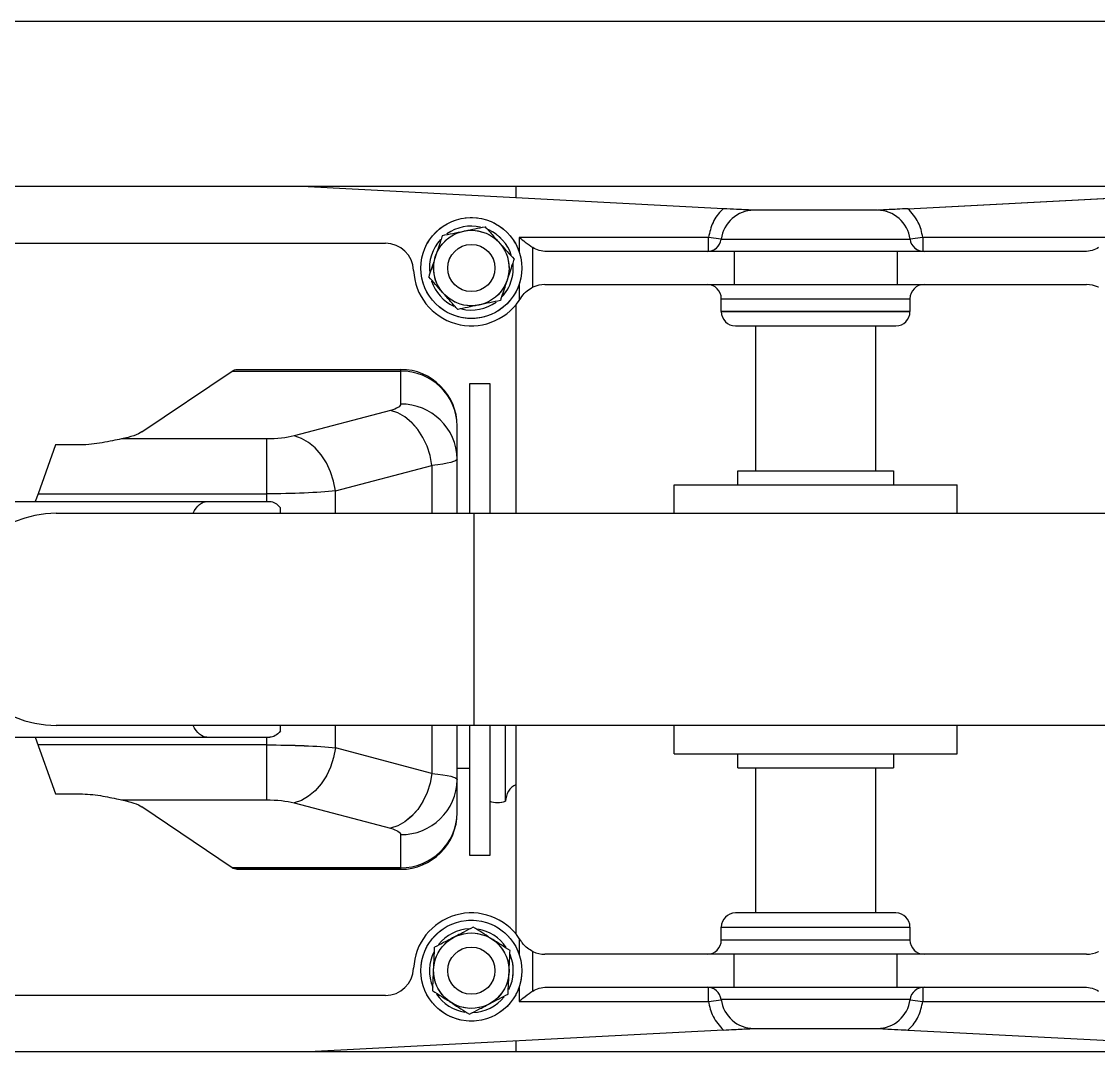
# Model space of a CAD drawing. Header units: feet. Extents: x -21 to 5170, y -254 to 1413.
# Drawn here: x 1842.39 to 1852.84, y 476.48 to 486.48 of the extents above; entities that cross this region are included whole.
import ezdxf

# ---------------------------------------------------------------- set-up
doc = ezdxf.new("R2010")
doc.units = ezdxf.units.FT
doc.header["$MEASUREMENT"] = 0
doc.layers.add('E-ARRY-TABL', color=9, linetype='Continuous')

# ---------------------------------------------------------------- blocks, each defined once
blk = doc.blocks.new('2.2.1_8 Mid Plan View')
at = {"color": 7, "linetype": 'Continuous', "lineweight": 15}
for p, q in [((-0.30061, -3.73684), (-0.30061, 2.68042)), ((0.30109, 2.68042), (0.30109, -3.73684)), ((0.41592, 2.56559), (0.41592, -3.62201)), ((0.28572, -0.46404), (0.30109, -0.17084)), ((-0.28572, -0.46404), (-0.30061, -0.18001)), ((-0.07382, -0.29035), (-0.07382, -0.42979)), ((0.07382, -0.42979), (0.07382, -0.29035)), ((-0.26575, -0.45363), (-0.26575, -0.32202)), ((0.26575, -0.32202), (0.26575, -0.45363)), ((-0.2559, -0.47148), (-0.2559, -0.34118)), ((-0.23294, -0.33983), (-0.23294, -0.47148)), ((0.23294, -0.47148), (0.23294, -0.33983)), ((0.2559, -0.34118), (0.2559, -0.47148)), ((-0.0935, -0.62663), (-0.0935, -0.42979)), ((-0.0935, -0.42979), (-0.07382, -0.42979)), ((-0.07382, -0.62663), (-0.07382, -0.42979)), ((0.07382, -0.42979), (0.0935, -0.42979)), ((0.07382, -0.62663), (0.07382, -0.42979)), ((0.0935, -0.62663), (0.0935, -0.42979)), ((-0.21407, -0.46259), (-0.22309, -0.46259)), ((0.22309, -0.46259), (0.21407, -0.46259)), ((-0.2559, -0.47148), (-0.23294, -0.47148)), ((-0.2559, -0.58494), (-0.2559, -0.47148)), ((-0.23294, -0.47148), (-0.23294, -0.58494)), ((0.23294, -0.58494), (0.23294, -0.47148)), ((0.2559, -0.47148), (0.23294, -0.47148)), ((0.2559, -0.47148), (0.2559, -0.58494)), ((-0.20423, -0.47244), (-0.20423, -0.58398)), ((-0.0935, -0.47408), (-0.10335, -0.47408)), ((-0.10335, -0.58234), (-0.10335, -0.47408)), ((0.10335, -0.47408), (0.0935, -0.47408)), ((0.10335, -0.58234), (0.10335, -0.47408)), ((0.20423, -0.58398), (0.20423, -0.47244)), ((-0.28461, -0.48573), (-0.28463, -0.48487)), ((-0.28461, -0.57112), (-0.28461, -0.4853)), ((-0.10335, -0.48654), (-0.20423, -0.48654)), ((0.20423, -0.48654), (0.10335, -0.48654)), ((0.28461, -0.4853), (0.28461, -0.57112)), ((-0.20423, -0.56988), (-0.10335, -0.56988)), ((0.10335, -0.56988), (0.20423, -0.56988)), ((0.28461, -0.57069), (0.28463, -0.57155)), ((-0.10335, -0.58234), (-0.0935, -0.58234)), ((0.0935, -0.58234), (0.10335, -0.58234)), ((-0.2559, -0.58494), (-0.23294, -0.58494)), ((-0.2559, -0.71524), (-0.2559, -0.58494)), ((-0.23294, -0.58494), (-0.23294, -0.71659)), ((0.2559, -0.58494), (0.23294, -0.58494)), ((0.23294, -0.71659), (0.23294, -0.58494)), ((0.2559, -0.58494), (0.2559, -0.71524)), ((-0.28572, -0.59238), (-0.30061, -0.87641)), ((-0.22309, -0.59383), (-0.21407, -0.59383)), ((0.21407, -0.59383), (0.22309, -0.59383)), ((0.28572, -0.59238), (0.30109, -0.88558)), ((-0.26575, -0.7344), (-0.26575, -0.60279)), ((0.26575, -0.60279), (0.26575, -0.7344)), ((-0.0935, -0.62663), (-0.07382, -0.62663)), ((-0.07382, -0.62663), (-0.07382, -0.76607)), ((0.07382, -0.76607), (0.07382, -0.62663)), ((0.07382, -0.62663), (0.0935, -0.62663)), ((-0.25867, -0.72494), (-0.23108, -0.72494)), ((0.23108, -0.72494), (0.25867, -0.72494)), ((-0.2235, -0.73339), (-0.22193, -0.7344)), ((0.22193, -0.7344), (0.2235, -0.73339)), ((-0.30061, -0.73654), (-0.29328, -0.73654)), ((-0.21905, -0.73654), (-0.07382, -0.73654)), ((0.07382, -0.73654), (0.21905, -0.73654)), ((0.29328, -0.73654), (0.30109, -0.73654)), ((-0.12655, -0.74387), (-0.07382, -0.74387)), ((-0.07382, -0.75496), (-0.16416, -0.75496)), ((-0.16416, -0.75496), (-0.16416, -0.76871)), ((0.16416, -0.75496), (0.07382, -0.75496)), ((0.16416, -0.76871), (0.16416, -0.75496)), ((-0.16416, -0.76871), (-0.07382, -0.76871)), ((-0.10375, -0.76871), (-0.10375, -0.77755)), ((-0.07382, -0.76607), (-0.07382, -1.05642)), ((0.07382, -1.05642), (0.07382, -0.76607)), ((0.07382, -0.76871), (0.16416, -0.76871)), ((-0.13451, -0.77755), (-0.11152, -0.77755)), ((-0.11152, -0.77755), (-0.07382, -0.77755)), ((0.07382, -0.77755), (0.11152, -0.77755)), ((0.11152, -0.77755), (0.13451, -0.77755)), ((-0.10713, -0.79512), (-0.08939, -0.86225)), ((0.08939, -0.86225), (0.10713, -0.79512)), ((-0.17388, -0.93077), (-0.17388, -0.81692)), ((-0.17274, -0.81692), (-0.17388, -0.81692)), ((-0.17274, -0.9342), (-0.17274, -0.81692)), ((-0.14975, -0.81692), (-0.17274, -0.81692)), ((-0.12762, -0.89107), (-0.14536, -0.82395)), ((0.14536, -0.82395), (0.12762, -0.89107)), ((0.17274, -0.81692), (0.14975, -0.81692)), ((0.17274, -0.9342), (0.17274, -0.81692)), ((0.17388, -0.81692), (0.17274, -0.81692)), ((0.17388, -0.93077), (0.17388, -0.81692)), ((-0.26164, -0.82753), (-0.26164, -1.13761)), ((0.26164, -1.13761), (0.26164, -0.82753)), ((-0.07762, -0.90058), (-0.07382, -0.90058)), ((0.07382, -0.90058), (0.07762, -0.90058)), ((-0.12556, -1.01105), (-0.12556, -0.91029)), ((-0.08733, -0.91029), (-0.12556, -0.91029)), ((-0.08733, -0.91029), (-0.08733, -1.06915)), ((-0.08202, -0.95162), (-0.08202, -0.90787)), ((0.08202, -0.95162), (0.08202, -0.90787)), ((0.08733, -1.06915), (0.08733, -0.91029)), ((0.08733, -0.91029), (0.12556, -0.91029)), ((0.12556, -0.91029), (0.12556, -1.01105)), ((-0.17274, -0.9342), (-0.13046, -0.99686)), ((0.13046, -0.99686), (0.17274, -0.9342)), ((-0.08202, -1.14664), (-0.08202, -0.95162)), ((0.08202, -1.14664), (0.08202, -0.95162)), ((-0.12142, -1.05699), (-0.12142, -1.04001)), ((0.12142, -1.04001), (0.12142, -1.05699)), ((-0.08733, -1.06915), (-0.12142, -1.05699)), ((0.12142, -1.05699), (0.08733, -1.06915)), ((-0.08202, -1.07104), (-0.08733, -1.06915)), ((0.08733, -1.06915), (0.08202, -1.07104))]:
    blk.add_line(p, q, dxfattribs=at)
at = {"color": 8, "linetype": 'Continuous', "lineweight": 15}
for p, q in [((-0.26461, -0.46253), (-0.26575, -0.45363)), ((-0.25594, -0.45363), (-0.26575, -0.45363)), ((0.26575, -0.45363), (0.25594, -0.45363)), ((0.26575, -0.45363), (0.26461, -0.46253)), ((-0.26451, -0.46252), (-0.26451, -0.5939)), ((-0.22309, -0.46259), (-0.22309, -0.59383)), ((-0.21407, -0.59383), (-0.21407, -0.46259)), ((0.21407, -0.46259), (0.21407, -0.59383)), ((0.22309, -0.59383), (0.22309, -0.46259)), ((0.26451, -0.5939), (0.26451, -0.46252)), ((-0.26575, -0.60279), (-0.26461, -0.59389)), ((0.26461, -0.59389), (0.26575, -0.60279)), ((-0.26575, -0.60279), (-0.25594, -0.60279)), ((0.25594, -0.60279), (0.26575, -0.60279)), ((-0.2555, -0.7344), (-0.26575, -0.7344)), ((-0.22193, -0.7344), (-0.23334, -0.7344)), ((0.23334, -0.7344), (0.22193, -0.7344)), ((0.26575, -0.7344), (0.2555, -0.7344)), ((0.07382, -0.76607), (-0.07382, -0.76607)), ((-0.07382, -0.79512), (-0.10713, -0.79512)), ((0.10713, -0.79512), (0.07382, -0.79512)), ((-0.08939, -0.86225), (-0.07382, -0.86225)), ((0.07382, -0.86225), (0.08939, -0.86225)), ((-0.08202, -0.91029), (-0.08733, -0.91029)), ((0.08733, -0.91029), (0.08202, -0.91029))]:
    blk.add_line(p, q, dxfattribs=at)
at = {"color": 7, "linetype": 'Continuous', "lineweight": 15, "flags": 128}
for points in [[(-0.10713, -0.79512), (-0.11391, -0.7964), (-0.12048, -0.79852), (-0.12664, -0.80144), (-0.1322, -0.80504), (-0.13698, -0.80923), (-0.14085, -0.81388), (-0.14367, -0.81883), (-0.14536, -0.82395)], [(0.10713, -0.79512), (0.11391, -0.7964), (0.12048, -0.79852), (0.12664, -0.80144), (0.1322, -0.80504), (0.13698, -0.80923), (0.14085, -0.81388), (0.14367, -0.81883), (0.14536, -0.82395)], [(-0.08939, -0.86225), (-0.09617, -0.86352), (-0.10274, -0.86565), (-0.1089, -0.86856), (-0.11446, -0.87217), (-0.11924, -0.87636), (-0.1231, -0.881), (-0.12592, -0.88596), (-0.12762, -0.89107)], [(0.08939, -0.86225), (0.09617, -0.86352), (0.10274, -0.86565), (0.1089, -0.86856), (0.11446, -0.87217), (0.11924, -0.87636), (0.1231, -0.881), (0.12592, -0.88596), (0.12762, -0.89107)]]:
    blk.add_lwpolyline(points, dxfattribs=at)
at = {"color": 7, "linetype": 'Continuous', "lineweight": 15}
for centre in [(-0.24442, -0.76771), (0.24442, -0.76771)]:
    blk.add_circle(centre, 0.0164, dxfattribs=at)
for centre, radius, start, end in [((-0.21325, -0.33983), 0.01968, 154.88049, 180), ((0.21325, -0.33983), 0.01968, 0, 25.11951), ((-0.26575, -0.45275), 0.00984, 277.18076, 0), ((-0.22309, -0.45275), 0.00984, 180, 270), ((0.22309, -0.45275), 0.00984, 270, 0), ((0.26575, -0.45275), 0.00984, 180, 262.81924), ((-0.26164, -0.4853), 0.02297, 97.18076, 180), ((-0.21407, -0.47244), 0.00984, 0, 90), ((0.21407, -0.47244), 0.00984, 90, 180), ((0.26164, -0.4853), 0.02297, 0, 82.81924), ((-0.26164, -0.57112), 0.02297, 180, 262.81924), ((0.26164, -0.57112), 0.02297, 277.18076, 0), ((-0.21407, -0.58398), 0.00984, 270, 0), ((0.21407, -0.58398), 0.00984, 180, 270), ((-0.26575, -0.60367), 0.00984, 0, 82.81924), ((-0.22309, -0.60367), 0.00984, 90, 180), ((0.22309, -0.60367), 0.00984, 0, 90), ((0.26575, -0.60367), 0.00984, 97.18076, 180), ((-0.21325, -0.71659), 0.01968, 180, 205.11951), ((0.21325, -0.71659), 0.01968, 334.88049, 0), ((-0.24442, -0.76771), 0.0351, 98.18288, 109.43288), ((-0.24442, -0.76771), 0.0351, 86.93288, 98.18288), ((-0.24442, -0.76771), 0.0351, 75.68288, 86.93288), ((-0.24442, -0.76771), 0.0351, 64.43288, 75.68288), ((0.24442, -0.76771), 0.0351, 102.65506, 113.90506), ((0.24442, -0.76771), 0.0351, 91.40506, 102.65506), ((0.24442, -0.76771), 0.0351, 80.15506, 91.40506), ((0.24442, -0.76771), 0.0351, 68.90506, 80.15506), ((-0.24442, -0.76771), 0.0351, 131.93288, 143.18288), ((-0.24442, -0.76771), 0.0351, 120.68288, 131.93288), ((-0.24442, -0.76771), 0.02625, 92.55788, 152.55788), ((-0.24442, -0.76771), 0.0351, 109.43288, 120.68288), ((-0.24442, -0.76771), 0.0292, 92.55788, 116.79583), ((-0.24442, -0.76771), 0.0292, 67.40745, 92.55788), ((-0.24442, -0.76771), 0.02625, 32.55788, 92.55788), ((-0.24442, -0.76771), 0.04019, 272.35528, 55.98004), ((-0.24442, -0.76771), 0.0351, 53.18288, 64.43288), ((-0.24442, -0.76771), 0.0351, 41.93288, 53.18288), ((-0.12655, -0.73075), 0.01312, 270, 333.81634), ((0.24442, -0.76771), 0.04019, 124.01996, 267.64472), ((0.24442, -0.76771), 0.0351, 125.15506, 136.40506), ((0.24442, -0.76771), 0.0351, 113.90506, 125.15506), ((0.24442, -0.76771), 0.0292, 108.28006, 132.51802), ((0.24442, -0.76771), 0.0292, 83.12964, 108.28006), ((0.24442, -0.76771), 0.02625, 48.28006, 108.28006), ((0.24442, -0.76771), 0.0292, 24.45342, 71.93058), ((0.24442, -0.76771), 0.0351, 57.65506, 68.90506), ((0.24442, -0.76771), 0.0351, 46.40506, 57.65506), ((-0.24442, -0.76771), 0.0351, 143.18288, 154.43288), ((-0.24442, -0.76771), 0.0292, 128.30288, 177.95703), ((-0.24442, -0.76771), 0.0292, 8.73124, 56.20839), ((-0.24442, -0.76771), 0.0351, 30.68288, 41.93288), ((-0.10766, -0.74942), 0.01968, 163.6403, 196.3597), ((0.24442, -0.76771), 0.0351, 147.65506, 158.90506), ((0.24442, -0.76771), 0.0351, 136.40506, 147.65506), ((0.24442, -0.76771), 0.02625, 108.28006, 168.28006), ((0.24442, -0.76771), 0.02625, 348.28006, 48.28006), ((0.24442, -0.76771), 0.0351, 35.15506, 46.40506), ((0.24442, -0.76771), 0.0351, 23.90506, 35.15506), ((-0.24442, -0.76771), 0.0351, 154.43288, 165.68288), ((-0.24442, -0.76771), 0.02625, 152.55788, 212.55788), ((-0.24442, -0.76771), 0.02625, 332.55788, 32.55788), ((-0.24442, -0.76771), 0.0351, 19.43288, 30.68288), ((-0.24442, -0.76771), 0.0351, 8.18288, 19.43288), ((0.24442, -0.76771), 0.0351, 158.90506, 170.15506), ((0.24442, -0.76771), 0.0292, 144.02506, 193.67922), ((0.24442, -0.76771), 0.0351, 12.65506, 23.90506), ((-0.24442, -0.76771), 0.0351, 165.68288, 176.93288), ((-0.24442, -0.76771), 0.0351, 356.93288, 8.18288), ((0.24442, -0.76771), 0.0351, 170.15506, 181.40506), ((0.24442, -0.76771), 0.02625, 168.28006, 228.28006), ((0.24442, -0.76771), 0.0292, 324.37687, 12.67514), ((0.24442, -0.76771), 0.0351, 1.40506, 12.65506), ((-0.24442, -0.76771), 0.0351, 176.93288, 188.18288), ((-0.24442, -0.76771), 0.0292, 308.65468, 356.95295), ((-0.24442, -0.76771), 0.0351, 345.68288, 356.93288), ((0.24442, -0.76771), 0.0351, 181.40506, 192.65506), ((0.24442, -0.76771), 0.0351, 350.15506, 1.40506), ((-0.24442, -0.76771), 0.0351, 188.18288, 199.43288), ((-0.24442, -0.76771), 0.0292, 188.9922, 236.0844), ((-0.24442, -0.76771), 0.0351, 334.43288, 345.68288), ((-0.13451, -0.81692), 0.03937, 90, 180), ((-0.13391, -0.81638), 0.03884, 90.88733, 180.79366), ((-0.11092, -0.81638), 0.03884, 90.88733, 180.79366), ((0.11092, -0.81638), 0.03884, 359.20634, 89.11267), ((0.13391, -0.81638), 0.03884, 359.20634, 89.11267), ((0.13451, -0.81692), 0.03937, 0, 90), ((0.24442, -0.76771), 0.0351, 192.65506, 203.90506), ((0.24442, -0.76771), 0.02625, 288.28006, 348.28006), ((0.24442, -0.76771), 0.0351, 338.90506, 350.15506), ((-0.24442, -0.76771), 0.0351, 199.43288, 210.68288), ((-0.24442, -0.76771), 0.0351, 210.68288, 221.93288), ((-0.24442, -0.76771), 0.02625, 212.55788, 272.55788), ((-0.24442, -0.76771), 0.02625, 272.55788, 332.55788), ((-0.24442, -0.76771), 0.0351, 323.18288, 334.43288), ((0.24442, -0.76771), 0.0351, 203.90506, 215.15506), ((0.24442, -0.76771), 0.0292, 204.71439, 251.80658), ((0.24442, -0.76771), 0.0351, 316.40506, 327.65506), ((0.24442, -0.76771), 0.0351, 327.65506, 338.90506), ((-0.24442, -0.76771), 0.0351, 221.93288, 233.18288), ((-0.24442, -0.76771), 0.0292, 246.87351, 297.22169), ((-0.24442, -0.76771), 0.0351, 300.68288, 311.93288), ((-0.24442, -0.76771), 0.0351, 311.93288, 323.18288), ((0.24442, -0.76771), 0.0351, 215.15506, 226.40506), ((0.24442, -0.76771), 0.0351, 226.40506, 237.65506), ((0.24442, -0.76771), 0.02625, 228.28006, 288.28006), ((0.24442, -0.76771), 0.0292, 262.59569, 312.94388), ((0.24442, -0.76771), 0.0351, 305.15506, 316.40506), ((-0.24442, -0.76771), 0.0351, 233.18288, 244.43288), ((-0.24442, -0.76771), 0.0351, 244.43288, 255.68288), ((-0.24442, -0.76771), 0.0351, 278.18288, 289.43288), ((-0.24442, -0.76771), 0.0351, 289.43288, 300.68288), ((0.24442, -0.76771), 0.0351, 237.65506, 248.90506), ((0.24442, -0.76771), 0.0351, 248.90506, 260.15506), ((0.24442, -0.76771), 0.0351, 282.65506, 293.90506), ((0.24442, -0.76771), 0.0351, 293.90506, 305.15506), ((-0.24196, -0.82753), 0.01968, 92.35528, 180), ((-0.24442, -0.76771), 0.0351, 255.68288, 266.93288), ((-0.24442, -0.76771), 0.0351, 266.93288, 278.18288), ((0.24442, -0.76771), 0.0351, 260.15506, 271.40506), ((0.24196, -0.82753), 0.01968, 0, 87.64472), ((0.24442, -0.76771), 0.0351, 271.40506, 282.65506), ((0, -1.05642), 0.07382, 180, 0)]:
    blk.add_arc(centre, radius, start, end, dxfattribs=at)
for centre, major_axis, ratio, start_param, end_param in [((-0.26575, -0.34118), (0, 0.01395), 0.70539, 4.712389, 5.481174), ((0.26575, -0.34118), (0, 0.01395), 0.70539, 0.802011, 1.570796), ((-0.26575, -0.71524), (0, 0.01395), 0.70539, 3.943604, 4.712389), ((0.26575, -0.71524), (0, 0.01395), 0.70539, 1.570796, 2.339581), ((-0.11152, -0.84317), (0, 0.06562), 0.09834, 5.533966, 6.283185), ((0.11152, -0.84317), (0, 0.06562), 0.09834, 0, 0.749219), ((-0.14975, -0.84317), (0, 0.02625), 0.24585, 5.533966, 6.283185), ((0.14975, -0.84317), (0, 0.02625), 0.24585, 0, 0.749219), ((-0.09378, -0.91029), (0, 0.06562), 0.09834, 4.712389, 5.533966), ((0.09378, -0.91029), (0, 0.06562), 0.09834, 0.749219, 1.570796), ((-0.13201, -0.91029), (0, 0.02625), 0.24585, 4.712389, 5.533966), ((0.13201, -0.91029), (0, 0.02625), 0.24585, 0.749219, 1.570796), ((-0.04921, -0.90787), (0.03281, 0), 0.444444, 2.617994, 3.141593), ((0.04921, -0.90787), (0.03281, 0), 0.444444, 0, 0.523599), ((-0.13451, -0.93077), (0.03937, 0), 0.364309, 3.141593, 3.382662), ((0.13451, -0.93077), (0.03937, 0), 0.364309, 6.042116, 6.283185), ((-0.04921, -0.95162), (0.03281, 0), 0.444444, 3.141593, 3.864327), ((0.04921, -0.95162), (0.03281, 0), 0.444444, 5.560451, 6.283185), ((-0.13432, -1.04001), (0, 0.04593), 0.24585, 5.394785, 5.93382), ((0.13432, -1.04001), (0, 0.04593), 0.24585, 0.349365, 0.8884)]:
    blk.add_ellipse(centre, major_axis=major_axis, ratio=ratio, start_param=start_param, end_param=end_param, dxfattribs=at)
for points, knots in [([(-0.28572, -0.46404), (-0.28549, -0.46378), (-0.28277, -0.46086), (-0.27649, -0.45608), (-0.26933, -0.45445), (-0.26575, -0.45363)], [0, 0, 0, 0, 0.045613, 0.522765, 1, 1, 1, 1]), ([(0.26575, -0.45363), (0.26937, -0.45442), (0.27696, -0.45607), (0.28271, -0.46131), (0.28572, -0.46404)], [0, 0, 0, 0, 0.477569, 1, 1, 1, 1]), ([(-0.28463, -0.48487), (-0.28471, -0.4834), (-0.28487, -0.48041), (-0.28518, -0.47435), (-0.28548, -0.46876), (-0.28568, -0.46483), (-0.28572, -0.46404)], [0, 0, 0, 0, 0.238972, 0.483667, 0.895277, 1, 1, 1, 1]), ([(0.28572, -0.46404), (0.28559, -0.46657), (0.28525, -0.4731), (0.28489, -0.48), (0.28468, -0.48404), (0.28463, -0.48487)], [0, 0, 0, 0, 0.334113, 0.862931, 1, 1, 1, 1]), ([(-0.28572, -0.59238), (-0.28559, -0.58985), (-0.28525, -0.58332), (-0.28489, -0.57642), (-0.28468, -0.57238), (-0.28463, -0.57155)], [0, 0, 0, 0, 0.334113, 0.862931, 1, 1, 1, 1]), ([(0.28463, -0.57155), (0.28471, -0.57302), (0.28487, -0.57601), (0.28518, -0.58207), (0.28548, -0.58766), (0.28568, -0.59158), (0.28572, -0.59238)], [0, 0, 0, 0, 0.238972, 0.483667, 0.895277, 1, 1, 1, 1]), ([(-0.26575, -0.60279), (-0.26937, -0.602), (-0.27696, -0.60034), (-0.28271, -0.59511), (-0.28572, -0.59238)], [0, 0, 0, 0, 0.477569, 1, 1, 1, 1]), ([(0.28572, -0.59238), (0.28549, -0.59264), (0.28277, -0.59555), (0.27649, -0.60033), (0.26933, -0.60197), (0.26575, -0.60279)], [0, 0, 0, 0, 0.045613, 0.522765, 1, 1, 1, 1]), ([(-0.25867, -0.72494), (-0.25992, -0.72668), (-0.2621, -0.72972), (-0.26465, -0.73299), (-0.26574, -0.73438), (-0.26575, -0.7344)], [0, 0, 0, 0, 0.567676, 0.996223, 1, 1, 1, 1]), ([(-0.23108, -0.72494), (-0.23037, -0.72623), (-0.22896, -0.72881), (-0.22608, -0.7317), (-0.22411, -0.73299), (-0.2235, -0.73339)], [0, 0, 0, 0, 0.40927, 0.81718, 1, 1, 1, 1]), ([(0.2235, -0.73339), (0.22497, -0.73233), (0.22791, -0.73019), (0.23011, -0.72691), (0.23093, -0.72523), (0.23108, -0.72494)], [0, 0, 0, 0, 0.451634, 0.905839, 1, 1, 1, 1]), ([(0.26575, -0.7344), (0.26574, -0.73438), (0.26465, -0.73299), (0.2621, -0.72972), (0.25992, -0.72668), (0.25867, -0.72494)], [0, 0, 0, 0, 0.003777, 0.432324, 1, 1, 1, 1]), ([(-0.26073, -0.74216), (-0.25946, -0.74211), (-0.25452, -0.74189), (-0.2494, -0.74166), (-0.24559, -0.74149)], [0, 0, 0, 0, 0.257551, 1, 1, 1, 1]), ([(-0.24559, -0.74149), (-0.24421, -0.74143), (-0.23909, -0.7412), (-0.2341, -0.74097), (-0.23045, -0.74081)], [0, 0, 0, 0, 0.268634, 1, 1, 1, 1]), ([(-0.23045, -0.74081), (-0.22913, -0.74289), (-0.22646, -0.74707), (-0.22369, -0.7514), (-0.2223, -0.75358)], [0, 0, 0, 0, 0.495458, 1, 1, 1, 1]), ([(0.25058, -0.73803), (0.24937, -0.73843), (0.24468, -0.73998), (0.23981, -0.74159), (0.23619, -0.74279)], [0, 0, 0, 0, 0.257551, 1, 1, 1, 1]), ([(0.26189, -0.74812), (0.26162, -0.74788), (0.25959, -0.74607), (0.25576, -0.74266), (0.25231, -0.73958), (0.25058, -0.73803)], [0, 0, 0, 0, 0.070086, 0.530782, 1, 1, 1, 1]), ([(-0.26771, -0.75561), (-0.26755, -0.75529), (-0.26629, -0.75288), (-0.26393, -0.74833), (-0.2618, -0.74423), (-0.26073, -0.74216)], [0, 0, 0, 0, 0.070086, 0.530782, 1, 1, 1, 1]), ([(0.2218, -0.74754), (0.2213, -0.74995), (0.22029, -0.75481), (0.21925, -0.75984), (0.21872, -0.76238)], [0, 0, 0, 0, 0.495458, 1, 1, 1, 1]), ([(0.23619, -0.74279), (0.23488, -0.74322), (0.23001, -0.74483), (0.22527, -0.74639), (0.2218, -0.74754)], [0, 0, 0, 0, 0.268634, 1, 1, 1, 1]), ([(0.2732, -0.7582), (0.27136, -0.75656), (0.26765, -0.75326), (0.26382, -0.74984), (0.26189, -0.74812)], [0, 0, 0, 0, 0.495458, 1, 1, 1, 1]), ([(-0.2747, -0.76906), (-0.27356, -0.76688), (-0.27127, -0.76247), (-0.26891, -0.75791), (-0.26771, -0.75561)], [0, 0, 0, 0, 0.495458, 1, 1, 1, 1]), ([(-0.2223, -0.75358), (-0.2221, -0.75389), (-0.22064, -0.75618), (-0.21788, -0.7605), (-0.2154, -0.76439), (-0.21414, -0.76636)], [0, 0, 0, 0, 0.070086, 0.530782, 1, 1, 1, 1]), ([(0.21872, -0.76238), (0.21865, -0.76273), (0.2181, -0.76539), (0.21705, -0.77041), (0.21612, -0.77493), (0.21564, -0.77721)], [0, 0, 0, 0, 0.070086, 0.530782, 1, 1, 1, 1]), ([(0.27012, -0.77304), (0.27019, -0.77269), (0.27074, -0.77002), (0.27179, -0.765), (0.27272, -0.76048), (0.2732, -0.7582)], [0, 0, 0, 0, 0.070086, 0.530782, 1, 1, 1, 1]), ([(-0.26654, -0.78183), (-0.26673, -0.78153), (-0.2682, -0.77924), (-0.27096, -0.77491), (-0.27344, -0.77102), (-0.2747, -0.76906)], [0, 0, 0, 0, 0.070086, 0.530782, 1, 1, 1, 1]), ([(-0.21414, -0.76636), (-0.21528, -0.76854), (-0.21757, -0.77295), (-0.21993, -0.7775), (-0.22113, -0.7798)], [0, 0, 0, 0, 0.495458, 1, 1, 1, 1]), ([(0.21564, -0.77721), (0.21748, -0.77885), (0.22119, -0.78216), (0.22502, -0.78557), (0.22695, -0.7873)], [0, 0, 0, 0, 0.495458, 1, 1, 1, 1]), ([(0.26704, -0.78788), (0.26754, -0.78547), (0.26855, -0.7806), (0.26959, -0.77558), (0.27012, -0.77304)], [0, 0, 0, 0, 0.495458, 1, 1, 1, 1]), ([(-0.25839, -0.7946), (-0.25971, -0.79253), (-0.26238, -0.78834), (-0.26515, -0.78402), (-0.26654, -0.78183)], [0, 0, 0, 0, 0.495458, 1, 1, 1, 1]), ([(-0.22113, -0.7798), (-0.22129, -0.78012), (-0.22255, -0.78254), (-0.22491, -0.78709), (-0.22704, -0.79118), (-0.22811, -0.79325)], [0, 0, 0, 0, 0.070086, 0.530782, 1, 1, 1, 1]), ([(-0.25839, -0.7946), (-0.25712, -0.79455), (-0.25218, -0.79433), (-0.24705, -0.7941), (-0.24325, -0.79393)], [0, 0, 0, 0, 0.257551, 1, 1, 1, 1]), ([(-0.24325, -0.79393), (-0.24187, -0.79387), (-0.23675, -0.79364), (-0.23176, -0.79342), (-0.22811, -0.79325)], [0, 0, 0, 0, 0.268634, 1, 1, 1, 1]), ([(0.22695, -0.7873), (0.22722, -0.78754), (0.22925, -0.78935), (0.23308, -0.79276), (0.23653, -0.79583), (0.23826, -0.79738)], [0, 0, 0, 0, 0.070086, 0.530782, 1, 1, 1, 1]), ([(0.25265, -0.79263), (0.25134, -0.79306), (0.24647, -0.79467), (0.24173, -0.79624), (0.23826, -0.79738)], [0, 0, 0, 0, 0.268634, 1, 1, 1, 1]), ([(0.26704, -0.78788), (0.26583, -0.78828), (0.26114, -0.78983), (0.25627, -0.79143), (0.25265, -0.79263)], [0, 0, 0, 0, 0.257551, 1, 1, 1, 1]), ([(-0.12142, -1.04001), (-0.12149, -1.03763), (-0.12161, -1.03279), (-0.12257, -1.0258), (-0.12382, -1.01917), (-0.12489, -1.01434), (-0.12542, -1.01175), (-0.12556, -1.01105)], [0, 0, 0, 0, 0.225619, 0.458408, 0.683808, 0.914596, 1, 1, 1, 1]), ([(0.12556, -1.01105), (0.12512, -1.01311), (0.12424, -1.01728), (0.12279, -1.02436), (0.12171, -1.03197), (0.12142, -1.03728), (0.12142, -1.03998), (0.12142, -1.04001)], [0, 0, 0, 0, 0.245342, 0.49764, 0.743058, 0.997175, 1, 1, 1, 1])]:
    blk.add_open_spline(points, degree=3, knots=knots, dxfattribs=at)

msp = doc.modelspace()

# ---------------------------------------------------------------- linework, layer by layer
at = {"layer": 'E-ARRY-TABL'}
for p, q in [((1893.26351, 486.4753), (1806.92808, 486.4753)), ((1894.86571, 484.8731), (1805.32588, 484.8731)), ((1849.20042, 484.6587), (1845.10936, 484.8731)), ((1847.18896, 484.76412), (1847.18896, 484.8731)), ((1850.99118, 484.6587), (1855.08223, 484.8731)), ((1849.5031, 484.64315), (1849.49112, 484.64347)), ((1850.69449, 484.64315), (1849.4971, 484.64315)), ((1849.05519, 484.37993), (1847.21886, 484.37993)), ((1847.21886, 484.37993), (1847.21886, 484.23694)), ((1849.17935, 484.36411), (1849.05519, 484.37993)), ((1849.05519, 484.24315), (1849.05519, 484.37993)), ((1851.1364, 484.37993), (1851.01224, 484.36411)), ((1852.97273, 484.37993), (1851.1364, 484.37993)), ((1851.1364, 484.37993), (1851.1364, 484.24315)), ((1840.36818, 484.32271), (1845.91935, 484.32271)), ((1847.3508, 483.89619), (1847.3508, 484.28123)), ((1849.17918, 484.36277), (1851.01241, 484.36277)), ((1852.70544, 484.2426), (1847.48615, 484.2426)), ((1849.3042, 484.2426), (1849.3042, 483.92216)), ((1850.88739, 484.2426), (1850.88739, 483.92216)), ((1847.21886, 483.92782), (1847.21886, 483.76864)), ((1847.46739, 483.92216), (1852.7242, 483.92216)), ((1847.21886, 483.76864), (1847.23288, 483.79048)), ((1849.18026, 483.65895), (1849.18026, 483.78483)), ((1849.18026, 483.78483), (1851.01134, 483.78483)), ((1851.01134, 483.78483), (1851.01134, 483.65895)), ((1847.18896, 481.70198), (1847.18896, 483.72835)), ((1851.01134, 483.65895), (1849.18026, 483.65895)), ((1849.31759, 483.52162), (1850.874, 483.52162)), ((1849.51443, 482.11397), (1849.51443, 483.52162)), ((1850.67716, 483.52162), (1850.67716, 482.11397)), ((1843.55675, 482.49226), (1844.43107, 483.08229)), ((1844.43107, 483.08229), (1846.06742, 483.08229)), ((1844.47885, 483.09818), (1846.06742, 483.09818)), ((1846.06742, 483.09818), (1846.06742, 482.76151)), ((1846.74011, 482.96259), (1846.93192, 482.96259)), ((1846.74011, 481.70198), (1846.74011, 482.96259)), ((1846.93192, 482.96259), (1846.93192, 481.70198)), ((1845.96935, 482.70019), (1845.03277, 482.45263)), ((1846.61674, 481.70198), (1846.61674, 482.54885)), ((1844.76462, 482.42392), (1843.35876, 482.42392)), ((1844.76462, 482.42392), (1844.76462, 481.81642)), ((1842.7177, 482.36621), (1842.54804, 481.89048)), ((1842.95458, 482.36621), (1842.7177, 482.36621)), ((1845.435, 481.91919), (1846.37158, 482.16675)), ((1846.37158, 482.16675), (1846.37158, 481.70198)), ((1849.34047, 481.97664), (1849.34047, 482.11397)), ((1849.34047, 482.11397), (1850.85112, 482.11397)), ((1850.85112, 482.11397), (1850.85112, 481.97664)), ((1848.72249, 481.70198), (1848.72249, 481.97664)), ((1848.72249, 481.97664), (1851.46911, 481.97664)), ((1851.46911, 481.70198), (1851.46911, 481.97664)), ((1842.54804, 481.89048), (1842.52163, 481.81642)), ((1842.54804, 481.89048), (1844.76462, 481.89048)), ((1845.435, 481.70198), (1845.435, 481.91919)), ((1841.46683, 481.81642), (1844.79838, 481.81642)), ((1842.7257, 481.70198), (1857.46589, 481.70198)), ((1844.90011, 481.70198), (1844.90011, 481.75509)), ((1846.77696, 481.70198), (1846.77696, 479.64201)), ((1857.46589, 479.64201), (1842.7257, 479.64201)), ((1844.90011, 479.5889), (1844.90011, 479.64201)), ((1845.435, 479.4248), (1845.435, 479.64201)), ((1846.37158, 479.64201), (1846.37158, 479.17725)), ((1846.61674, 478.79514), (1846.61674, 479.64201)), ((1846.74011, 478.38141), (1846.74011, 479.64201)), ((1846.93192, 479.64201), (1846.93192, 478.38141)), ((1847.08664, 478.90625), (1847.08664, 479.64201)), ((1847.18896, 477.61564), (1847.18896, 479.64201)), ((1848.72249, 479.36735), (1848.72249, 479.64201)), ((1851.46911, 479.36735), (1851.46911, 479.64201)), ((1841.46683, 479.52757), (1844.79838, 479.52757)), ((1842.52163, 479.52757), (1842.7177, 478.97779)), ((1844.76462, 479.52757), (1844.76462, 478.92008)), ((1844.76462, 479.45351), (1842.54804, 479.45351)), ((1846.37158, 479.17725), (1845.435, 479.4248)), ((1848.72249, 479.36735), (1851.46911, 479.36735)), ((1849.34047, 479.23002), (1849.34047, 479.36735)), ((1850.85112, 479.36735), (1850.85112, 479.23002)), ((1846.74011, 479.2244), (1846.61674, 479.2244)), ((1849.34047, 479.23002), (1850.85112, 479.23002)), ((1849.51443, 477.82238), (1849.51443, 479.23002)), ((1850.67716, 479.23002), (1850.67716, 477.82238)), ((1842.7177, 478.97779), (1842.95458, 478.97779)), ((1843.35876, 478.92008), (1844.76462, 478.92008)), ((1844.43107, 478.2617), (1843.55675, 478.85173)), ((1845.03277, 478.89136), (1845.96935, 478.64381)), ((1846.06742, 478.58249), (1846.06742, 478.24582)), ((1846.93192, 478.38141), (1846.74011, 478.38141)), ((1844.43107, 478.2617), (1846.06742, 478.2617)), ((1844.47885, 478.24582), (1846.06742, 478.24582)), ((1850.874, 477.82238), (1849.31759, 477.82238)), ((1849.18026, 477.55916), (1849.18026, 477.68505)), ((1849.18026, 477.68505), (1851.01134, 477.68505)), ((1851.01134, 477.68505), (1851.01134, 477.55916)), ((1847.23288, 477.55352), (1847.21886, 477.57535)), ((1847.21886, 477.57535), (1847.21886, 477.41617)), ((1851.01134, 477.55916), (1849.18026, 477.55916)), ((1847.3508, 477.06277), (1847.3508, 477.44781)), ((1852.7242, 477.42183), (1847.46739, 477.42183)), ((1849.3042, 477.10139), (1849.3042, 477.42183)), ((1850.88739, 477.10139), (1850.88739, 477.42183)), ((1847.21886, 477.10705), (1847.21886, 476.96406)), ((1847.48615, 477.10139), (1852.70544, 477.10139)), ((1849.05519, 476.96406), (1849.05519, 477.10084)), ((1851.1364, 477.10084), (1851.1364, 476.96406)), ((1845.91935, 477.02128), (1840.36818, 477.02128)), ((1847.21886, 476.96406), (1849.05519, 476.96406)), ((1849.05519, 476.96406), (1849.17935, 476.97989)), ((1851.01241, 476.98123), (1849.17918, 476.98123)), ((1851.01224, 476.97989), (1851.1364, 476.96406)), ((1851.1364, 476.96406), (1852.97273, 476.96406)), ((1849.20042, 476.68529), (1845.23743, 476.4776)), ((1849.4971, 476.70084), (1850.69449, 476.70084)), ((1850.68849, 476.70084), (1850.70047, 476.70053)), ((1850.99118, 476.68529), (1854.95417, 476.4776)), ((1847.18896, 476.4776), (1847.18896, 476.57988)), ((1805.32588, 476.4776), (1894.86571, 476.4776))]:
    msp.add_line(p, q, dxfattribs=at)
for points in [[(1846.37158, 482.16675), (1846.35377, 482.26137), (1846.32409, 482.35308), (1846.28346, 482.43903), (1846.23313, 482.51657), (1846.17466, 482.58332), (1846.10985, 482.63721), (1846.0407, 482.67657), (1845.96935, 482.70019)], [(1845.435, 481.91919), (1845.41719, 482.01382), (1845.38751, 482.10552), (1845.34688, 482.19148), (1845.29655, 482.26902), (1845.23808, 482.33577), (1845.17327, 482.38965), (1845.10412, 482.42901), (1845.03277, 482.45263)], [(1845.435, 479.4248), (1845.41719, 479.33017), (1845.38751, 479.23847), (1845.34688, 479.15252), (1845.29655, 479.07497), (1845.23808, 479.00823), (1845.17327, 478.95434), (1845.10412, 478.91498), (1845.03277, 478.89136)], [(1846.37158, 479.17725), (1846.35377, 479.08262), (1846.32409, 478.99092), (1846.28346, 478.90496), (1846.23313, 478.82742), (1846.17466, 478.76067), (1846.10985, 478.70679), (1846.0407, 478.66743), (1845.96935, 478.64381)]]:
    msp.add_lwpolyline(points, dxfattribs=at)
for centre, radius in [((1846.75407, 484.08238), 0.48981), ((1846.75407, 484.08238), 0.36622), ((1846.75407, 484.08238), 0.22889), ((1846.75407, 477.26161), 0.48981), ((1846.75407, 477.26161), 0.36622), ((1846.75407, 477.26161), 0.22889)]:
    msp.add_circle(centre, radius, dxfattribs=at)
for centre, radius, start, end in [((1849.4971, 484.32271), 0.32044, 90, 172.819244), ((1850.69449, 484.32271), 0.32044, 7.180756, 90), ((1846.75407, 484.08238), 0.40742, 77.32486, 125.623135), ((1846.75407, 484.08238), 0.40742, 18.069424, 65.54658), ((1845.91935, 484.04805), 0.27466, 2.355284, 90), ((1846.75407, 484.08238), 0.40742, 137.056121, 187.404309), ((1849.04292, 484.37993), 0.13733, 270, 352.819244), ((1851.14867, 484.37993), 0.13733, 187.180756, 270), ((1846.75407, 484.08238), 0.40742, 317.481981, 6.870377), ((1846.75407, 484.08238), 0.56077, 182.355284, 325.980041), ((1846.75407, 484.08238), 0.40742, 198.193415, 245.285612), ((1847.46739, 483.6475), 0.27466, 90, 115.119505), ((1849.04292, 483.78483), 0.13733, 0, 90), ((1851.14867, 483.78483), 0.13733, 90, 180), ((1852.7242, 483.6475), 0.27466, 64.880495, 90), ((1846.75407, 484.08238), 0.40742, 256.320784, 305.974937), ((1849.31759, 483.65895), 0.13733, 180, 270), ((1850.874, 483.65895), 0.13733, 270, 0), ((1846.06742, 482.54885), 0.54932, 0, 90), ((1846.07492, 482.54046), 0.54188, 0.887333, 90.793658), ((1846.07492, 482.21967), 0.54188, 0.887333, 90.793658), ((1842.7257, 480.672), 1.02998, 90, 270), ((1846.07492, 479.12432), 0.54188, 269.206342, 359.112667), ((1847.26975, 478.90625), 0.18311, 116.183663, 180), ((1847.00928, 479.16979), 0.27466, 253.640298, 286.359702), ((1846.07492, 478.80353), 0.54188, 269.206342, 359.112667), ((1846.06742, 478.79514), 0.54932, 270, 0), ((1846.75407, 477.26161), 0.56077, 34.019959, 177.644716), ((1849.31759, 477.68505), 0.13733, 90, 180), ((1850.874, 477.68505), 0.13733, 0, 90), ((1846.75407, 477.26161), 0.40742, 93.047045, 141.345319), ((1846.75407, 477.26161), 0.40742, 33.791609, 81.268765), ((1849.04292, 477.55916), 0.13733, 270, 0), ((1851.14867, 477.55916), 0.13733, 180, 270), ((1846.75407, 477.26161), 0.40742, 152.778305, 203.126494), ((1846.75407, 477.26161), 0.40742, 333.204166, 22.592568), ((1847.46739, 477.69649), 0.27466, 244.880495, 270), ((1852.7242, 477.69649), 0.27466, 270, 295.119505), ((1845.91935, 477.29594), 0.27466, 270, 357.644716), ((1849.04292, 476.96406), 0.13733, 7.180756, 90), ((1851.14867, 476.96406), 0.13733, 90, 172.819244), ((1846.75407, 477.26161), 0.40742, 213.9156, 261.007796), ((1846.75407, 477.26161), 0.40742, 272.042969, 321.697122), ((1849.4971, 477.02128), 0.32044, 187.180756, 270), ((1850.69449, 477.02128), 0.32044, 270, 352.819244)]:
    msp.add_arc(centre, radius, start, end, dxfattribs=at)
at = {"layer": 'E-ARRY-TABL', "extrusion": (0, 0, -1)}
for centre, major_axis, ratio, start_param, end_param in [((1847.48615, 484.37993), (0.19469, 0), 0.70538976, 1.57079633, 2.33958128), ((1852.70544, 484.37993), (0.19469, 0), 0.70538976, 0.80201137, 1.57079633), ((1844.47885, 482.54885), (0, 0.54932), 0.36430901, 6.0421162, 6.28318531), ((1845.7012, 482.76151), (0.36622, 0), 0.24585013, 0, 0.74921899), ((1842.95458, 482.54619), (0.64088, 0), 0.24585013, 0.34936497, 0.88839997), ((1844.76462, 482.51395), (0.36622, 0), 0.24585013, 0.74921899, 1.57079633), ((1845.7012, 482.22807), (0.91554, 0), 0.09834005, 0, 0.74921899), ((1844.76462, 481.98051), (0.91554, 0), 0.09834005, 0.74921899, 1.57079633), ((1844.18802, 481.35865), (0, 0.45777), 0.44444444, 5.56045106, 6.28318531), ((1844.79838, 481.35865), (0, 0.45777), 0.44444444, 0, 0.52359878), ((1844.18802, 479.98534), (0, 0.45777), 0.44444444, 3.14159265, 3.8643269), ((1844.79838, 479.98534), (0, 0.45777), 0.44444444, 2.61799388, 3.14159265), ((1844.76462, 479.36348), (0.91554, 0), 0.09834005, 4.71238898, 5.53396632), ((1845.7012, 479.11593), (0.91554, 0), 0.09834005, 5.53396632, 6.28318531), ((1842.95458, 478.7978), (0.64088, 0), 0.24585013, 5.39478534, 5.93382034), ((1844.76462, 478.83004), (0.36622, 0), 0.24585013, 4.71238898, 5.53396632), ((1845.7012, 478.58249), (0.36622, 0), 0.24585013, 5.53396632, 6.28318531), ((1844.47885, 478.79514), (0, 0.54932), 0.36430901, 3.14159265, 3.38266176), ((1847.48615, 476.96406), (0.19469, 0), 0.70538976, 3.94360402, 4.71238898), ((1852.70544, 476.96406), (0.19469, 0), 0.70538976, 4.71238898, 5.48117394)]:
    msp.add_ellipse(centre, major_axis=major_axis, ratio=ratio, start_param=start_param, end_param=end_param, dxfattribs=at)
at = {"layer": 'E-ARRY-TABL'}
for points, knots in [([(1849.20042, 484.6587), (1849.19686, 484.65539), (1849.15613, 484.61748), (1849.08943, 484.52985), (1849.0666, 484.42991), (1849.05519, 484.37993)], [0, 0, 0, 0, 0.04561306, 0.52276465, 1, 1, 1, 1]), ([(1849.49112, 484.64347), (1849.47051, 484.64455), (1849.42881, 484.64673), (1849.34429, 484.65116), (1849.2663, 484.65525), (1849.21153, 484.65812), (1849.20042, 484.6587)], [0, 0, 0, 0, 0.23897217, 0.4836673, 0.89527689, 1, 1, 1, 1]), ([(1850.99118, 484.6587), (1850.95587, 484.65685), (1850.8647, 484.65207), (1850.76842, 484.64703), (1850.71207, 484.64407), (1850.70047, 484.64347)], [0, 0, 0, 0, 0.33411348, 0.86293128, 1, 1, 1, 1]), ([(1851.1364, 484.37993), (1851.12538, 484.43049), (1851.10229, 484.53635), (1851.02931, 484.61671), (1850.99118, 484.6587)], [0, 0, 0, 0, 0.47756889, 1, 1, 1, 1]), ([(1846.47266, 484.39802), (1846.46709, 484.38116), (1846.44547, 484.31572), (1846.42301, 484.24773), (1846.40634, 484.19725)], [0, 0, 0, 0, 0.25755135, 1, 1, 1, 1]), ([(1846.47266, 484.39802), (1846.50628, 484.40499), (1846.57414, 484.41907), (1846.64429, 484.43362), (1846.67969, 484.44096)], [0, 0, 0, 0, 0.49545796, 1, 1, 1, 1]), ([(1846.67969, 484.44096), (1846.68459, 484.44198), (1846.72175, 484.44969), (1846.79182, 484.46423), (1846.85489, 484.47731), (1846.88671, 484.48391)], [0, 0, 0, 0, 0.07008577, 0.53078223, 1, 1, 1, 1]), ([(1846.88671, 484.48391), (1846.90956, 484.45828), (1846.95569, 484.40655), (1847.00336, 484.35308), (1847.02742, 484.3261)], [0, 0, 0, 0, 0.49545796, 1, 1, 1, 1]), ([(1847.21886, 484.37993), (1847.21903, 484.3798), (1847.23856, 484.36468), (1847.28415, 484.32908), (1847.32661, 484.2986), (1847.3508, 484.28123)], [0, 0, 0, 0, 0.00377679, 0.43232372, 1, 1, 1, 1]), ([(1847.02742, 484.3261), (1847.03076, 484.32236), (1847.05601, 484.29403), (1847.10363, 484.24062), (1847.1465, 484.19254), (1847.16813, 484.16828)], [0, 0, 0, 0, 0.07008577, 0.53078223, 1, 1, 1, 1]), ([(1846.40634, 484.19725), (1846.40031, 484.179), (1846.37786, 484.11104), (1846.356, 484.04488), (1846.34002, 483.99649)], [0, 0, 0, 0, 0.26863361, 1, 1, 1, 1]), ([(1847.16813, 484.16828), (1847.16256, 484.15143), (1847.14094, 484.08598), (1847.11848, 484.01799), (1847.10181, 483.96752)], [0, 0, 0, 0, 0.25755135, 1, 1, 1, 1]), ([(1846.48073, 483.83867), (1846.47739, 483.84241), (1846.45214, 483.87074), (1846.40451, 483.92415), (1846.36165, 483.97223), (1846.34002, 483.99649)], [0, 0, 0, 0, 0.07008577, 0.53078223, 1, 1, 1, 1]), ([(1847.10181, 483.96752), (1847.09578, 483.94926), (1847.07333, 483.8813), (1847.05147, 483.81514), (1847.03549, 483.76675)], [0, 0, 0, 0, 0.26863361, 1, 1, 1, 1]), ([(1847.23288, 483.79048), (1847.24774, 483.81097), (1847.27755, 483.85206), (1847.32331, 483.88277), (1847.34677, 483.89422), (1847.3508, 483.89619)], [0, 0, 0, 0, 0.451634, 0.90583857, 1, 1, 1, 1]), ([(1846.62144, 483.68085), (1846.59858, 483.70648), (1846.55246, 483.75821), (1846.50478, 483.81169), (1846.48073, 483.83867)], [0, 0, 0, 0, 0.49545796, 1, 1, 1, 1]), ([(1847.03549, 483.76675), (1847.00187, 483.75978), (1846.93401, 483.7457), (1846.86386, 483.73115), (1846.82846, 483.7238)], [0, 0, 0, 0, 0.49545796, 1, 1, 1, 1]), ([(1846.82846, 483.7238), (1846.82356, 483.72278), (1846.78639, 483.71508), (1846.71633, 483.70054), (1846.65326, 483.68746), (1846.62144, 483.68085)], [0, 0, 0, 0, 0.07008577, 0.53078223, 1, 1, 1, 1]), ([(1843.35876, 482.42392), (1843.33004, 482.41785), (1843.27178, 482.40555), (1843.17303, 482.38533), (1843.06688, 482.37019), (1842.99278, 482.36622), (1842.955, 482.36621), (1842.95458, 482.36621)], [0, 0, 0, 0, 0.24534168, 0.49763985, 0.74305758, 0.9971753, 1, 1, 1, 1]), ([(1842.95458, 478.97779), (1842.98781, 478.9769), (1843.05532, 478.97511), (1843.15286, 478.96181), (1843.24537, 478.94428), (1843.31283, 478.92945), (1843.34899, 478.92207), (1843.35876, 478.92008)], [0, 0, 0, 0, 0.2256187, 0.45840813, 0.68380779, 0.91459597, 1, 1, 1, 1]), ([(1846.5853, 477.58662), (1846.58085, 477.58431), (1846.54717, 477.56682), (1846.48367, 477.53384), (1846.4265, 477.50416), (1846.39766, 477.48918)], [0, 0, 0, 0, 0.07008577, 0.53078223, 1, 1, 1, 1]), ([(1846.77295, 477.68406), (1846.74247, 477.66823), (1846.68096, 477.63629), (1846.61738, 477.60328), (1846.5853, 477.58662)], [0, 0, 0, 0, 0.49545796, 1, 1, 1, 1]), ([(1846.95115, 477.57027), (1846.94693, 477.57297), (1846.91494, 477.5934), (1846.85463, 477.6319), (1846.80034, 477.66657), (1846.77295, 477.68406)], [0, 0, 0, 0, 0.07008577, 0.53078223, 1, 1, 1, 1]), ([(1846.38822, 477.27795), (1846.38908, 477.29716), (1846.39227, 477.36866), (1846.39538, 477.43827), (1846.39766, 477.48918)], [0, 0, 0, 0, 0.26863361, 1, 1, 1, 1]), ([(1847.12936, 477.45649), (1847.10042, 477.47497), (1847.04201, 477.51227), (1846.98162, 477.55082), (1846.95115, 477.57027)], [0, 0, 0, 0, 0.49545796, 1, 1, 1, 1]), ([(1847.3508, 477.44781), (1847.3328, 477.45764), (1847.29687, 477.47727), (1847.25653, 477.51754), (1847.23847, 477.54501), (1847.23288, 477.55352)], [0, 0, 0, 0, 0.40927033, 0.81717968, 1, 1, 1, 1]), ([(1847.11993, 477.24527), (1847.12078, 477.26447), (1847.12398, 477.33597), (1847.12709, 477.40558), (1847.12936, 477.45649)], [0, 0, 0, 0, 0.26863361, 1, 1, 1, 1]), ([(1846.37879, 477.06673), (1846.37958, 477.08446), (1846.38265, 477.15331), (1846.38585, 477.22484), (1846.38822, 477.27795)], [0, 0, 0, 0, 0.25755135, 1, 1, 1, 1]), ([(1847.11049, 477.03404), (1847.11128, 477.05177), (1847.11436, 477.12063), (1847.11755, 477.19216), (1847.11993, 477.24527)], [0, 0, 0, 0, 0.25755135, 1, 1, 1, 1]), ([(1846.37879, 477.06673), (1846.40773, 477.04825), (1846.46614, 477.01095), (1846.52653, 476.9724), (1846.55699, 476.95295)], [0, 0, 0, 0, 0.49545796, 1, 1, 1, 1]), ([(1847.3508, 477.06277), (1847.32661, 477.0454), (1847.28415, 477.01491), (1847.23856, 476.97932), (1847.21903, 476.96419), (1847.21886, 476.96406)], [0, 0, 0, 0, 0.56767628, 0.99622321, 1, 1, 1, 1]), ([(1846.92285, 476.9366), (1846.92729, 476.93891), (1846.96098, 476.9564), (1847.02448, 476.98938), (1847.08165, 477.01906), (1847.11049, 477.03404)], [0, 0, 0, 0, 0.07008577, 0.53078223, 1, 1, 1, 1]), ([(1849.05519, 476.96406), (1849.06621, 476.9135), (1849.0893, 476.80765), (1849.16228, 476.72728), (1849.20042, 476.68529)], [0, 0, 0, 0, 0.47756889, 1, 1, 1, 1]), ([(1850.99118, 476.68529), (1850.99473, 476.6886), (1851.03546, 476.72651), (1851.10216, 476.81414), (1851.12499, 476.91408), (1851.1364, 476.96406)], [0, 0, 0, 0, 0.04561306, 0.52276465, 1, 1, 1, 1]), ([(1846.55699, 476.95295), (1846.56122, 476.95025), (1846.59321, 476.92982), (1846.65352, 476.89131), (1846.70781, 476.85665), (1846.7352, 476.83916)], [0, 0, 0, 0, 0.07008577, 0.53078223, 1, 1, 1, 1]), ([(1846.7352, 476.83916), (1846.76568, 476.85499), (1846.82718, 476.88693), (1846.89077, 476.91994), (1846.92285, 476.9366)], [0, 0, 0, 0, 0.49545796, 1, 1, 1, 1]), ([(1849.20042, 476.68529), (1849.23572, 476.68714), (1849.3269, 476.69192), (1849.42317, 476.69697), (1849.47952, 476.69992), (1849.49112, 476.70053)], [0, 0, 0, 0, 0.33411348, 0.86293128, 1, 1, 1, 1]), ([(1850.70047, 476.70053), (1850.72108, 476.69945), (1850.76278, 476.69726), (1850.8473, 476.69283), (1850.92529, 476.68875), (1850.98007, 476.68587), (1850.99118, 476.68529)], [0, 0, 0, 0, 0.23897217, 0.4836673, 0.89527689, 1, 1, 1, 1])]:
    msp.add_open_spline(points, degree=3, knots=knots, dxfattribs=at)

# ---------------------------------------------------------------- block references
at = {"layer": 'E-ARRY-TABL', "xscale": -13.95298604562408, "yscale": 13.95298604562408, "zscale": 13.95298604562408, "rotation": 270}
msp.add_blockref('2.2.1_8 Mid Plan View', (1857.46589, 480.672), dxfattribs=at)

doc.saveas('drawing.dxf')
